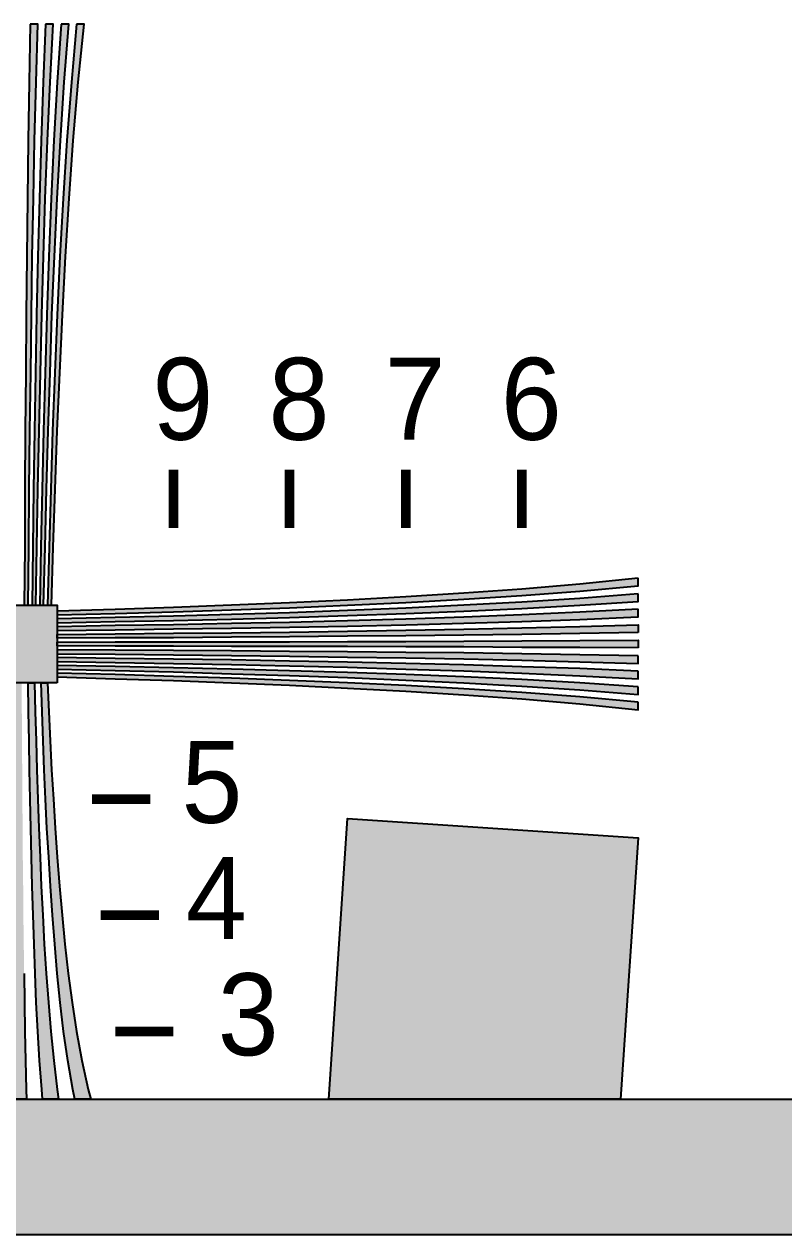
# Model space of a CAD drawing. Header units: millimetres. Extents: x 230 to 1352, y 76 to 935.
# Drawn here: x 353.5 to 510.5, y 76.3 to 326.2 of the extents above; entities that cross this region are included whole.
import ezdxf

# ---------------------------------------------------------------- set-up
doc = ezdxf.new("R2010")
doc.units = ezdxf.units.MM
for name, color, linetype in [('FRAME', 7, 'Continuous'), ('LABELS', 7, 'Continuous'), ('PERIPHERY', 7, 'Continuous')]:
    doc.layers.add(name, color=color, linetype=linetype)

msp = doc.modelspace()

# ---------------------------------------------------------------- hatches: boundary and pattern name
at = {"layer": 'FRAME', "true_color": 0x000000}
h = msp.add_hatch(color=7, dxfattribs=at)
h.dxf.hatch_style = 1
h.paths.add_polyline_path([(229.8, 104.25), (1352.44, 104.25), (1352.44, 76.25), (229.8, 76.25), (229.8, 104.25)])
at = {"layer": 'PERIPHERY', "true_color": 0x000000}
h = msp.add_hatch(color=7, dxfattribs=at)
h.dxf.hatch_style = 1
h.paths.add_polyline_path([(354.74, 326.24), (354.54, 314.24), (354.34, 302.24), (354.18, 290.24), (354.06, 278.24), (353.94, 266.24), (353.86, 254.24), (353.74, 242.24), (353.66, 230.24), (353.62, 218.24), (353.54, 206.24), (354.34, 206.24), (354.46, 218.24), (354.58, 230.24), (354.7, 242.24), (354.86, 254.24), (355.01, 266.24), (355.17, 278.24), (355.41, 290.24), (355.66, 302.24), (355.98, 314.24), (356.34, 326.24), (354.74, 326.24)])
h = msp.add_hatch(color=7, dxfattribs=at)
h.dxf.hatch_style = 1
h.paths.add_polyline_path([(357.94, 326.24), (357.42, 314.24), (357.02, 302.24), (356.66, 290.24), (356.34, 278.24), (356.06, 266.24), (355.86, 254.24), (355.62, 242.24), (355.46, 230.24), (355.3, 218.24), (355.14, 206.24), (355.94, 206.24), (356.14, 218.24), (356.34, 230.24), (356.58, 242.24), (356.86, 254.24), (357.14, 266.24), (357.5, 278.24), (357.86, 290.24), (358.34, 302.24), (358.9, 314.24), (359.54, 326.24), (357.94, 326.24)])
h = msp.add_hatch(color=7, dxfattribs=at)
h.dxf.hatch_style = 1
h.paths.add_polyline_path([(361.14, 326.24), (360.34, 314.24), (359.66, 302.24), (359.1, 290.24), (358.62, 278.24), (358.22, 266.24), (357.86, 254.24), (357.5, 242.24), (357.22, 230.24), (356.98, 218.24), (356.74, 206.24), (357.54, 206.24), (357.82, 218.24), (358.1, 230.24), (358.46, 242.24), (358.86, 254.24), (359.26, 266.24), (359.78, 278.24), (360.34, 290.24), (361.02, 302.24), (361.78, 314.24), (362.74, 326.24), (361.14, 326.24)])
h = msp.add_hatch(color=7, dxfattribs=at)
h.dxf.hatch_style = 1
h.paths.add_polyline_path([(364.34, 326.24), (363.26, 314.24), (362.34, 302.24), (361.58, 290.24), (360.9, 278.24), (360.34, 266.24), (359.86, 254.24), (359.38, 242.24), (359.02, 230.24), (358.66, 218.24), (358.34, 206.24), (359.14, 206.24), (359.5, 218.24), (359.9, 230.24), (360.34, 242.24), (360.86, 254.24), (361.42, 266.24), (362.06, 278.24), (362.82, 290.24), (363.66, 302.24), (364.7, 314.24), (365.94, 326.24), (364.34, 326.24)])
h = msp.add_hatch(color=7, dxfattribs=at)
h.dxf.hatch_style = 1
h.paths.add_polyline_path([(480.35, 211.84), (468.35, 210.6), (456.35, 209.56), (444.35, 208.72), (432.35, 207.96), (420.35, 207.32), (408.35, 206.72), (396.35, 206.24), (384.35, 205.8), (372.35, 205.4), (360.35, 205.04), (360.35, 204.24), (372.35, 204.56), (384.35, 204.92), (396.35, 205.28), (408.35, 205.72), (420.35, 206.24), (432.35, 206.8), (444.35, 207.48), (456.35, 208.24), (468.35, 209.16), (480.35, 210.24), (480.35, 211.84)])
h = msp.add_hatch(color=7, dxfattribs=at)
h.dxf.hatch_style = 1
h.paths.add_polyline_path([(480.35, 208.64), (468.35, 207.68), (456.35, 206.92), (444.35, 206.24), (432.35, 205.68), (420.35, 205.16), (408.35, 204.72), (396.35, 204.36), (384.35, 204), (372.35, 203.72), (360.35, 203.44), (360.35, 202.64), (372.35, 202.88), (384.35, 203.12), (396.35, 203.4), (408.35, 203.72), (420.35, 204.12), (432.35, 204.52), (444.35, 205), (456.35, 205.56), (468.35, 206.24), (480.35, 207.04), (480.35, 208.64)])
h = msp.add_hatch(color=7, dxfattribs=at)
h.dxf.hatch_style = 1
h.paths.add_polyline_path([(360.35, 190.24), (344.35, 190.24), (344.35, 206.24), (360.35, 206.24), (360.35, 190.24)])
h = msp.add_hatch(color=7, dxfattribs=at)
h.dxf.hatch_style = 1
h.paths.add_polyline_path([(480.35, 205.44), (468.35, 204.8), (456.35, 204.24), (444.35, 203.76), (432.35, 203.4), (420.35, 203.04), (408.35, 202.72), (396.35, 202.48), (384.35, 202.24), (372.35, 202.04), (360.35, 201.83), (360.35, 201.03), (372.35, 201.19), (384.35, 201.35), (396.35, 201.51), (408.35, 201.71), (420.35, 201.95), (432.35, 202.23), (444.35, 202.55), (456.35, 202.91), (468.35, 203.31), (480.35, 203.83), (480.35, 205.44)])
h = msp.add_hatch(color=7, dxfattribs=at)
h.dxf.hatch_style = 1
h.paths.add_polyline_path([(480.35, 200.64), (468.35, 200.44), (456.35, 200.24), (444.35, 200.08), (432.35, 199.96), (420.35, 199.84), (408.35, 199.72), (396.35, 199.63), (384.35, 199.55), (372.35, 199.51), (360.35, 199.43), (360.35, 200.23), (372.35, 200.35), (384.35, 200.47), (396.35, 200.59), (408.35, 200.71), (420.35, 200.91), (432.35, 201.08), (444.35, 201.32), (456.35, 201.56), (468.35, 201.88), (480.35, 202.24), (480.35, 200.64)])
h = msp.add_hatch(color=7, dxfattribs=at)
h.dxf.hatch_style = 1
h.paths.add_polyline_path([(480.35, 197.44), (468.35, 197.52), (456.35, 197.56), (444.35, 197.64), (432.35, 197.68), (420.35, 197.72), (408.35, 197.72), (396.35, 197.76), (384.35, 197.8), (372.35, 197.8), (360.35, 197.84), (360.35, 198.63), (372.35, 198.68), (384.35, 198.68), (396.35, 198.71), (408.35, 198.71), (420.35, 198.75), (432.35, 198.79), (444.35, 198.83), (456.35, 198.91), (468.35, 198.95), (480.35, 199.03), (480.35, 197.44)])
h = msp.add_hatch(color=7, dxfattribs=at)
h.dxf.hatch_style = 1
h.paths.add_polyline_path([(480.35, 195.84), (468.35, 196.04), (456.35, 196.24), (444.35, 196.4), (432.35, 196.52), (420.35, 196.64), (408.35, 196.72), (396.35, 196.84), (384.35, 196.92), (372.35, 196.96), (360.35, 197.04), (360.35, 196.24), (372.35, 196.12), (384.35, 196), (396.35, 195.88), (408.35, 195.72), (420.35, 195.56), (432.35, 195.4), (444.35, 195.16), (456.35, 194.92), (468.35, 194.6), (480.35, 194.24), (480.35, 195.84)])
h = msp.add_hatch(color=7, dxfattribs=at)
h.dxf.hatch_style = 1
h.paths.add_polyline_path([(480.35, 192.64), (468.35, 193.16), (456.35, 193.56), (444.35, 193.92), (432.35, 194.24), (420.35, 194.52), (408.35, 194.72), (396.35, 194.96), (384.35, 195.12), (372.35, 195.28), (360.35, 195.44), (360.35, 194.64), (372.35, 194.44), (384.35, 194.24), (396.35, 194), (408.35, 193.72), (420.35, 193.44), (432.35, 193.08), (444.35, 192.71), (456.35, 192.23), (468.35, 191.68), (480.35, 191.04), (480.35, 192.64)])
h = msp.add_hatch(color=7, dxfattribs=at)
h.dxf.hatch_style = 1
h.paths.add_polyline_path([(480.35, 189.44), (468.35, 190.24), (456.35, 190.92), (444.35, 191.48), (432.35, 191.96), (420.35, 192.36), (408.35, 192.71), (396.35, 193.08), (384.35, 193.36), (372.35, 193.6), (360.35, 193.84), (360.35, 193.04), (372.35, 192.76), (384.35, 192.48), (396.35, 192.12), (408.35, 191.72), (420.35, 191.32), (432.35, 190.8), (444.35, 190.24), (456.35, 189.56), (468.35, 188.8), (480.35, 187.84), (480.35, 189.44)])
h = msp.add_hatch(color=7, dxfattribs=at)
h.dxf.hatch_style = 1
h.paths.add_polyline_path([(350.7, 104.25), (350.75, 106.24), (350.91, 112.24), (351.03, 118.24), (351.11, 124.24), (351.19, 130.24), (351.27, 136.24), (351.35, 142.24), (351.39, 148.24), (351.47, 154.24), (351.51, 160.24), (351.55, 166.24), (351.59, 172.24), (351.63, 178.24), (351.67, 184.24), (351.67, 190.24), (353.03, 190.24), (353.03, 184.24), (353.07, 178.24), (353.11, 172.24), (353.15, 166.24), (353.19, 160.24), (353.23, 154.24), (353.31, 148.24), (353.35, 142.24), (353.43, 136.24), (353.51, 130.24), (353.59, 124.24), (353.67, 118.24), (353.79, 112.24), (353.95, 106.24), (354, 104.25), (350.7, 104.25)])
h = msp.add_hatch(color=7, dxfattribs=at)
h.dxf.hatch_style = 1
h.paths.add_polyline_path([(357.32, 104.25), (357.15, 106.24), (356.71, 112.24), (356.35, 118.24), (356.02, 124.24), (355.78, 130.24), (355.55, 136.24), (355.34, 142.24), (355.19, 148.24), (355.03, 154.24), (354.86, 160.24), (354.74, 166.24), (354.63, 172.24), (354.54, 178.24), (354.42, 184.24), (354.34, 190.24), (355.66, 190.24), (355.82, 184.24), (355.98, 178.24), (356.14, 172.24), (356.34, 166.24), (356.55, 160.24), (356.79, 154.24), (357.06, 148.24), (357.34, 142.24), (357.66, 136.24), (358.07, 130.24), (358.51, 124.24), (359.02, 118.24), (359.63, 112.24), (360.35, 106.24), (360.64, 104.25), (357.32, 104.25)])
h = msp.add_hatch(color=7, dxfattribs=at)
h.dxf.hatch_style = 1
h.paths.add_polyline_path([(363.96, 104.25), (363.55, 106.24), (362.55, 112.24), (361.67, 118.24), (360.95, 124.24), (360.35, 130.24), (359.83, 136.24), (359.35, 142.24), (358.95, 148.24), (358.59, 154.24), (358.23, 160.24), (357.95, 166.24), (357.67, 172.24), (357.43, 178.24), (357.23, 184.24), (357.03, 190.24), (358.35, 190.24), (358.63, 184.24), (358.91, 178.24), (359.19, 172.24), (359.55, 166.24), (359.91, 160.24), (360.35, 154.24), (360.83, 148.24), (361.35, 142.24), (361.95, 136.24), (362.63, 130.24), (363.43, 124.24), (364.35, 118.24), (365.43, 112.24), (366.75, 106.24), (367.28, 104.25), (363.96, 104.25)])
h = msp.add_hatch(color=7, dxfattribs=at)
h.dxf.hatch_style = 1
h.paths.add_polyline_path([(480.35, 186.23), (468.35, 187.32), (456.35, 188.24), (444.35, 189), (432.35, 189.68), (420.35, 190.24), (408.35, 190.72), (396.35, 191.2), (384.35, 191.56), (372.35, 191.92), (360.35, 192.24), (360.35, 191.44), (372.35, 191.08), (384.35, 190.68), (396.35, 190.24), (408.35, 189.72), (420.35, 189.16), (432.35, 188.52), (444.35, 187.76), (456.35, 186.92), (468.35, 185.88), (480.35, 184.64), (480.35, 186.23)])
h = msp.add_hatch(color=7, dxfattribs=at)
h.dxf.hatch_style = 1
h.paths.add_polyline_path([(476.75, 104.25), (416.48, 104.25), (420.35, 162.24), (480.35, 158.24), (476.75, 104.25)])

# ---------------------------------------------------------------- linework, layer by layer
at = {"layer": 'FRAME', "color": 250}
msp.add_lwpolyline([(229.8, 104.25), (1352.44, 104.25), (1352.44, 76.25), (229.8, 76.25), (229.8, 104.25)], close=True, dxfattribs=at)
at = {"layer": 'FRAME', "color": 250, "true_color": 0x000000}
for points in [[(229.8, 104.25), (229.8, 76.25), (1352.44, 76.25)], [(1352.44, 76.25), (1352.44, 104.25), (229.8, 104.25)]]:
    msp.add_solid(points, dxfattribs=at)
at = {"layer": 'PERIPHERY', "color": 250}
for points in [[(354.74, 326.24), (354.54, 314.24), (354.34, 302.24), (354.18, 290.24), (354.06, 278.24), (353.94, 266.24), (353.86, 254.24), (353.74, 242.24), (353.66, 230.24), (353.62, 218.24), (353.54, 206.24), (354.34, 206.24), (354.46, 218.24), (354.58, 230.24), (354.7, 242.24), (354.86, 254.24), (355.01, 266.24), (355.17, 278.24), (355.41, 290.24), (355.66, 302.24), (355.98, 314.24), (356.34, 326.24), (354.74, 326.24)], [(357.94, 326.24), (357.42, 314.24), (357.02, 302.24), (356.66, 290.24), (356.34, 278.24), (356.06, 266.24), (355.86, 254.24), (355.62, 242.24), (355.46, 230.24), (355.3, 218.24), (355.14, 206.24), (355.94, 206.24), (356.14, 218.24), (356.34, 230.24), (356.58, 242.24), (356.86, 254.24), (357.14, 266.24), (357.5, 278.24), (357.86, 290.24), (358.34, 302.24), (358.9, 314.24), (359.54, 326.24), (357.94, 326.24)], [(361.14, 326.24), (360.34, 314.24), (359.66, 302.24), (359.1, 290.24), (358.62, 278.24), (358.22, 266.24), (357.86, 254.24), (357.5, 242.24), (357.22, 230.24), (356.98, 218.24), (356.74, 206.24), (357.54, 206.24), (357.82, 218.24), (358.1, 230.24), (358.46, 242.24), (358.86, 254.24), (359.26, 266.24), (359.78, 278.24), (360.34, 290.24), (361.02, 302.24), (361.78, 314.24), (362.74, 326.24), (361.14, 326.24)], [(364.34, 326.24), (363.26, 314.24), (362.34, 302.24), (361.58, 290.24), (360.9, 278.24), (360.34, 266.24), (359.86, 254.24), (359.38, 242.24), (359.02, 230.24), (358.66, 218.24), (358.34, 206.24), (359.14, 206.24), (359.5, 218.24), (359.9, 230.24), (360.34, 242.24), (360.86, 254.24), (361.42, 266.24), (362.06, 278.24), (362.82, 290.24), (363.66, 302.24), (364.7, 314.24), (365.94, 326.24), (364.34, 326.24)], [(480.35, 211.84), (468.35, 210.6), (456.35, 209.56), (444.35, 208.72), (432.35, 207.96), (420.35, 207.32), (408.35, 206.72), (396.35, 206.24), (384.35, 205.8), (372.35, 205.4), (360.35, 205.04), (360.35, 204.24), (372.35, 204.56), (384.35, 204.92), (396.35, 205.28), (408.35, 205.72), (420.35, 206.24), (432.35, 206.8), (444.35, 207.48), (456.35, 208.24), (468.35, 209.16), (480.35, 210.24), (480.35, 211.84)], [(480.35, 208.64), (468.35, 207.68), (456.35, 206.92), (444.35, 206.24), (432.35, 205.68), (420.35, 205.16), (408.35, 204.72), (396.35, 204.36), (384.35, 204), (372.35, 203.72), (360.35, 203.44), (360.35, 202.64), (372.35, 202.88), (384.35, 203.12), (396.35, 203.4), (408.35, 203.72), (420.35, 204.12), (432.35, 204.52), (444.35, 205), (456.35, 205.56), (468.35, 206.24), (480.35, 207.04), (480.35, 208.64)], [(360.35, 190.24), (344.35, 190.24), (344.35, 206.24), (360.35, 206.24), (360.35, 190.24)], [(480.35, 205.44), (468.35, 204.8), (456.35, 204.24), (444.35, 203.76), (432.35, 203.4), (420.35, 203.04), (408.35, 202.72), (396.35, 202.48), (384.35, 202.24), (372.35, 202.04), (360.35, 201.83), (360.35, 201.03), (372.35, 201.19), (384.35, 201.35), (396.35, 201.51), (408.35, 201.71), (420.35, 201.95), (432.35, 202.23), (444.35, 202.55), (456.35, 202.91), (468.35, 203.31), (480.35, 203.83), (480.35, 205.44)], [(480.35, 200.64), (468.35, 200.44), (456.35, 200.24), (444.35, 200.08), (432.35, 199.96), (420.35, 199.84), (408.35, 199.72), (396.35, 199.63), (384.35, 199.55), (372.35, 199.51), (360.35, 199.43), (360.35, 200.23), (372.35, 200.35), (384.35, 200.47), (396.35, 200.59), (408.35, 200.71), (420.35, 200.91), (432.35, 201.08), (444.35, 201.32), (456.35, 201.56), (468.35, 201.88), (480.35, 202.24), (480.35, 200.64)], [(480.35, 197.44), (468.35, 197.52), (456.35, 197.56), (444.35, 197.64), (432.35, 197.68), (420.35, 197.72), (408.35, 197.72), (396.35, 197.76), (384.35, 197.8), (372.35, 197.8), (360.35, 197.84), (360.35, 198.63), (372.35, 198.68), (384.35, 198.68), (396.35, 198.71), (408.35, 198.71), (420.35, 198.75), (432.35, 198.79), (444.35, 198.83), (456.35, 198.91), (468.35, 198.95), (480.35, 199.03), (480.35, 197.44)], [(480.35, 195.84), (468.35, 196.04), (456.35, 196.24), (444.35, 196.4), (432.35, 196.52), (420.35, 196.64), (408.35, 196.72), (396.35, 196.84), (384.35, 196.92), (372.35, 196.96), (360.35, 197.04), (360.35, 196.24), (372.35, 196.12), (384.35, 196), (396.35, 195.88), (408.35, 195.72), (420.35, 195.56), (432.35, 195.4), (444.35, 195.16), (456.35, 194.92), (468.35, 194.6), (480.35, 194.24), (480.35, 195.84)], [(480.35, 192.64), (468.35, 193.16), (456.35, 193.56), (444.35, 193.92), (432.35, 194.24), (420.35, 194.52), (408.35, 194.72), (396.35, 194.96), (384.35, 195.12), (372.35, 195.28), (360.35, 195.44), (360.35, 194.64), (372.35, 194.44), (384.35, 194.24), (396.35, 194), (408.35, 193.72), (420.35, 193.44), (432.35, 193.08), (444.35, 192.71), (456.35, 192.23), (468.35, 191.68), (480.35, 191.04), (480.35, 192.64)], [(480.35, 189.44), (468.35, 190.24), (456.35, 190.92), (444.35, 191.48), (432.35, 191.96), (420.35, 192.36), (408.35, 192.71), (396.35, 193.08), (384.35, 193.36), (372.35, 193.6), (360.35, 193.84), (360.35, 193.04), (372.35, 192.76), (384.35, 192.48), (396.35, 192.12), (408.35, 191.72), (420.35, 191.32), (432.35, 190.8), (444.35, 190.24), (456.35, 189.56), (468.35, 188.8), (480.35, 187.84), (480.35, 189.44)], [(357.32, 104.25), (357.15, 106.24), (356.71, 112.24), (356.35, 118.24), (356.02, 124.24), (355.78, 130.24), (355.55, 136.24), (355.34, 142.24), (355.19, 148.24), (355.03, 154.24), (354.86, 160.24), (354.74, 166.24), (354.63, 172.24), (354.54, 178.24), (354.42, 184.24), (354.34, 190.24), (355.66, 190.24), (355.82, 184.24), (355.98, 178.24), (356.14, 172.24), (356.34, 166.24), (356.55, 160.24), (356.79, 154.24), (357.06, 148.24), (357.34, 142.24), (357.66, 136.24), (358.07, 130.24), (358.51, 124.24), (359.02, 118.24), (359.63, 112.24), (360.35, 106.24), (360.64, 104.25), (357.32, 104.25)], [(363.96, 104.25), (363.55, 106.24), (362.55, 112.24), (361.67, 118.24), (360.95, 124.24), (360.35, 130.24), (359.83, 136.24), (359.35, 142.24), (358.95, 148.24), (358.59, 154.24), (358.23, 160.24), (357.95, 166.24), (357.67, 172.24), (357.43, 178.24), (357.23, 184.24), (357.03, 190.24), (358.35, 190.24), (358.63, 184.24), (358.91, 178.24), (359.19, 172.24), (359.55, 166.24), (359.91, 160.24), (360.35, 154.24), (360.83, 148.24), (361.35, 142.24), (361.95, 136.24), (362.63, 130.24), (363.43, 124.24), (364.35, 118.24), (365.43, 112.24), (366.75, 106.24), (367.28, 104.25), (363.96, 104.25)], [(480.35, 186.23), (468.35, 187.32), (456.35, 188.24), (444.35, 189), (432.35, 189.68), (420.35, 190.24), (408.35, 190.72), (396.35, 191.2), (384.35, 191.56), (372.35, 191.92), (360.35, 192.24), (360.35, 191.44), (372.35, 191.08), (384.35, 190.68), (396.35, 190.24), (408.35, 189.72), (420.35, 189.16), (432.35, 188.52), (444.35, 187.76), (456.35, 186.92), (468.35, 185.88), (480.35, 184.64), (480.35, 186.23)], [(476.75, 104.25), (416.48, 104.25), (420.35, 162.24), (480.35, 158.24), (476.75, 104.25)]]:
    msp.add_lwpolyline(points, close=True, dxfattribs=at)
at = {"layer": 'PERIPHERY', "color": 250, "lineweight": 35, "const_width": 2}
for points in [[(384.35, 222.24), (384.35, 234.24)], [(408.35, 222.24), (408.35, 234.24)], [(432.35, 222.24), (432.35, 234.24)], [(456.35, 222.24), (456.35, 234.24)], [(379.55, 166.24), (367.55, 166.24)], [(381.35, 142.24), (369.35, 142.24)], [(384.35, 118.24), (372.35, 118.24)]]:
    msp.add_lwpolyline(points, dxfattribs=at)
at = {"layer": 'PERIPHERY', "color": 250}
msp.add_lwpolyline([(353.51, 130.24), (353.59, 124.24), (353.67, 118.24), (353.79, 112.24), (353.95, 106.24), (354, 104.25), (350.7, 104.25)], dxfattribs=at)
at = {"layer": 'PERIPHERY', "color": 250, "true_color": 0x000000}
for points in [[(356.34, 326.24), (353.86, 254.24), (353.74, 242.24)], [(353.74, 242.24), (355.98, 314.24), (356.34, 326.24)], [(356.34, 326.24), (353.94, 266.24), (353.86, 254.24)], [(356.34, 326.24), (354.06, 278.24), (353.94, 266.24)], [(356.34, 326.24), (354.18, 290.24), (354.06, 278.24)], [(356.34, 326.24), (354.34, 302.24), (354.18, 290.24)], [(356.34, 326.24), (354.54, 314.24), (354.34, 302.24)], [(356.34, 326.24), (354.74, 326.24), (354.54, 314.24)], [(359.54, 326.24), (356.34, 278.24), (356.06, 266.24)], [(356.06, 266.24), (358.9, 314.24), (359.54, 326.24)], [(359.54, 326.24), (356.66, 290.24), (356.34, 278.24)], [(359.54, 326.24), (357.02, 302.24), (356.66, 290.24)], [(359.54, 326.24), (357.42, 314.24), (357.02, 302.24)], [(359.54, 326.24), (357.94, 326.24), (357.42, 314.24)], [(362.74, 326.24), (359.1, 290.24), (358.62, 278.24)], [(358.62, 278.24), (361.78, 314.24), (362.74, 326.24)], [(362.74, 326.24), (359.66, 302.24), (359.1, 290.24)], [(362.74, 326.24), (360.34, 314.24), (359.66, 302.24)], [(362.74, 326.24), (361.14, 326.24), (360.34, 314.24)], [(365.94, 326.24), (361.58, 290.24), (360.9, 278.24)], [(360.9, 278.24), (364.7, 314.24), (365.94, 326.24)], [(365.94, 326.24), (362.34, 302.24), (361.58, 290.24)], [(365.94, 326.24), (363.26, 314.24), (362.34, 302.24)], [(365.94, 326.24), (364.34, 326.24), (363.26, 314.24)], [(353.74, 242.24), (355.66, 302.24), (355.98, 314.24)], [(356.06, 266.24), (358.34, 302.24), (358.9, 314.24)], [(358.62, 278.24), (361.02, 302.24), (361.78, 314.24)], [(360.9, 278.24), (363.66, 302.24), (364.7, 314.24)], [(353.74, 242.24), (355.41, 290.24), (355.66, 302.24)], [(356.06, 266.24), (357.86, 290.24), (358.34, 302.24)], [(358.62, 278.24), (360.34, 290.24), (361.02, 302.24)], [(360.9, 278.24), (362.82, 290.24), (363.66, 302.24)], [(353.74, 242.24), (355.17, 278.24), (355.41, 290.24)], [(356.06, 266.24), (357.5, 278.24), (357.86, 290.24)], [(358.62, 278.24), (359.78, 278.24), (360.34, 290.24)], [(360.9, 278.24), (362.06, 278.24), (362.82, 290.24)], [(353.74, 242.24), (355.01, 266.24), (355.17, 278.24)], [(356.06, 266.24), (357.14, 266.24), (357.5, 278.24)], [(358.62, 278.24), (356.98, 218.24), (356.74, 206.24)], [(358.62, 278.24), (356.74, 206.24), (357.54, 206.24)], [(358.62, 278.24), (357.22, 230.24), (356.98, 218.24)], [(358.62, 278.24), (357.5, 242.24), (357.22, 230.24)], [(358.62, 278.24), (357.86, 254.24), (357.5, 242.24)], [(358.62, 278.24), (357.54, 206.24), (357.82, 218.24)], [(358.62, 278.24), (357.82, 218.24), (358.1, 230.24)], [(358.62, 278.24), (358.22, 266.24), (357.86, 254.24)], [(358.62, 278.24), (358.1, 230.24), (358.46, 242.24)], [(360.9, 278.24), (358.66, 218.24), (358.34, 206.24)], [(360.9, 278.24), (358.34, 206.24), (359.14, 206.24)], [(358.62, 278.24), (358.46, 242.24), (358.86, 254.24)], [(358.62, 278.24), (358.86, 254.24), (359.26, 266.24)], [(358.62, 278.24), (359.26, 266.24), (359.78, 278.24)], [(360.9, 278.24), (359.02, 230.24), (358.66, 218.24)], [(360.9, 278.24), (359.38, 242.24), (359.02, 230.24)], [(360.9, 278.24), (359.14, 206.24), (359.5, 218.24)], [(360.9, 278.24), (359.86, 254.24), (359.38, 242.24)], [(360.9, 278.24), (359.5, 218.24), (359.9, 230.24)], [(360.9, 278.24), (360.34, 266.24), (359.86, 254.24)], [(360.9, 278.24), (359.9, 230.24), (360.34, 242.24)], [(360.9, 278.24), (360.34, 242.24), (360.86, 254.24)], [(360.9, 278.24), (360.86, 254.24), (361.42, 266.24)], [(360.9, 278.24), (361.42, 266.24), (362.06, 278.24)], [(353.74, 242.24), (354.86, 254.24), (355.01, 266.24)], [(356.06, 266.24), (355.3, 218.24), (355.14, 206.24)], [(356.06, 266.24), (355.14, 206.24), (355.94, 206.24)], [(356.06, 266.24), (355.46, 230.24), (355.3, 218.24)], [(356.06, 266.24), (355.86, 254.24), (355.46, 230.24)], [(356.06, 266.24), (355.94, 206.24), (356.14, 218.24)], [(356.06, 266.24), (356.14, 218.24), (356.34, 230.24)], [(356.06, 266.24), (356.34, 230.24), (356.58, 242.24)], [(356.06, 266.24), (356.58, 242.24), (356.86, 254.24)], [(356.06, 266.24), (356.86, 254.24), (357.14, 266.24)], [(353.74, 242.24), (354.7, 242.24), (354.86, 254.24)], [(355.86, 254.24), (355.62, 242.24), (355.46, 230.24)], [(353.74, 242.24), (353.66, 230.24), (353.62, 218.24)], [(353.74, 242.24), (353.62, 218.24), (354.34, 206.24)], [(353.74, 242.24), (354.34, 206.24), (354.46, 218.24)], [(353.74, 242.24), (354.46, 218.24), (354.58, 230.24)], [(353.74, 242.24), (354.58, 230.24), (354.7, 242.24)], [(353.62, 218.24), (353.54, 206.24), (354.34, 206.24)], [(480.35, 210.24), (408.35, 206.72), (360.35, 204.24)], [(480.35, 210.24), (360.35, 204.24), (372.35, 204.56)], [(480.35, 210.24), (372.35, 204.56), (384.35, 204.92)], [(480.35, 210.24), (384.35, 204.92), (396.35, 205.28)], [(480.35, 210.24), (396.35, 205.28), (408.35, 205.72)], [(480.35, 210.24), (420.35, 207.32), (408.35, 206.72)], [(480.35, 210.24), (408.35, 205.72), (420.35, 206.24)], [(480.35, 210.24), (432.35, 207.96), (420.35, 207.32)], [(480.35, 210.24), (420.35, 206.24), (432.35, 206.8)], [(480.35, 210.24), (444.35, 208.72), (432.35, 207.96)], [(480.35, 210.24), (432.35, 206.8), (444.35, 207.48)], [(480.35, 210.24), (456.35, 209.56), (444.35, 208.72)], [(480.35, 210.24), (444.35, 207.48), (456.35, 208.24)], [(480.35, 210.24), (468.35, 210.6), (456.35, 209.56)], [(456.35, 208.24), (468.35, 209.16), (480.35, 210.24)], [(480.35, 210.24), (480.35, 211.84), (468.35, 210.6)], [(480.35, 207.04), (468.35, 207.68), (456.35, 206.92)], [(480.35, 207.04), (480.35, 208.64), (468.35, 207.68)], [(360.35, 190.24), (360.35, 206.24), (344.35, 206.24)], [(344.35, 206.24), (344.35, 190.24), (360.35, 190.24)], [(480.35, 207.04), (408.35, 204.72), (360.35, 202.64)], [(480.35, 207.04), (360.35, 202.64), (372.35, 202.88)], [(408.35, 206.72), (396.35, 206.24), (360.35, 204.24)], [(396.35, 206.24), (384.35, 205.8), (360.35, 204.24)], [(384.35, 205.8), (372.35, 205.4), (360.35, 204.24)], [(372.35, 205.4), (360.35, 205.04), (360.35, 204.24)], [(480.35, 207.04), (372.35, 202.88), (384.35, 203.12)], [(480.35, 207.04), (384.35, 203.12), (396.35, 203.4)], [(480.35, 207.04), (396.35, 203.4), (408.35, 203.72)], [(480.35, 207.04), (420.35, 205.16), (408.35, 204.72)], [(480.35, 207.04), (408.35, 203.72), (420.35, 204.12)], [(480.35, 207.04), (432.35, 205.68), (420.35, 205.16)], [(480.35, 207.04), (420.35, 204.12), (432.35, 204.52)], [(480.35, 207.04), (444.35, 206.24), (432.35, 205.68)], [(480.35, 207.04), (432.35, 204.52), (444.35, 205)], [(480.35, 207.04), (456.35, 206.92), (444.35, 206.24)], [(480.35, 207.04), (444.35, 205), (456.35, 205.56)], [(456.35, 205.56), (468.35, 206.24), (480.35, 207.04)], [(480.35, 203.83), (480.35, 205.44), (468.35, 204.8)], [(408.35, 204.72), (384.35, 204), (360.35, 202.64)], [(384.35, 204), (372.35, 203.72), (360.35, 202.64)], [(480.35, 203.83), (372.35, 202.04), (360.35, 201.83)], [(480.35, 203.83), (360.35, 201.83), (360.35, 201.03)], [(480.35, 203.83), (360.35, 201.03), (372.35, 201.19)], [(372.35, 203.72), (360.35, 203.44), (360.35, 202.64)], [(480.35, 203.83), (384.35, 202.24), (372.35, 202.04)], [(480.35, 203.83), (372.35, 201.19), (384.35, 201.35)], [(408.35, 204.72), (396.35, 204.36), (384.35, 204)], [(480.35, 203.83), (396.35, 202.48), (384.35, 202.24)], [(480.35, 203.83), (384.35, 201.35), (396.35, 201.51)], [(480.35, 203.83), (408.35, 202.72), (396.35, 202.48)], [(480.35, 203.83), (396.35, 201.51), (408.35, 201.71)], [(480.35, 203.83), (420.35, 203.04), (408.35, 202.72)], [(480.35, 203.83), (408.35, 201.71), (420.35, 201.95)], [(480.35, 203.83), (432.35, 203.4), (420.35, 203.04)], [(480.35, 203.83), (420.35, 201.95), (432.35, 202.23)], [(480.35, 203.83), (444.35, 203.76), (432.35, 203.4)], [(480.35, 203.83), (432.35, 202.23), (444.35, 202.55)], [(480.35, 203.83), (456.35, 204.24), (444.35, 203.76)], [(480.35, 203.83), (444.35, 202.55), (456.35, 202.91)], [(480.35, 203.83), (468.35, 204.8), (456.35, 204.24)], [(456.35, 202.91), (468.35, 203.31), (480.35, 203.83)], [(480.35, 200.64), (372.35, 200.35), (360.35, 200.23)], [(480.35, 200.64), (360.35, 200.23), (360.35, 199.43)], [(480.35, 200.64), (360.35, 199.43), (372.35, 199.51)], [(480.35, 200.64), (384.35, 200.47), (372.35, 200.35)], [(480.35, 200.64), (372.35, 199.51), (384.35, 199.55)], [(480.35, 200.64), (396.35, 200.59), (384.35, 200.47)], [(480.35, 200.64), (384.35, 199.55), (396.35, 199.63)], [(480.35, 200.64), (408.35, 200.71), (396.35, 200.59)], [(480.35, 200.64), (396.35, 199.63), (408.35, 199.72)], [(480.35, 200.64), (420.35, 200.91), (408.35, 200.71)], [(480.35, 200.64), (408.35, 199.72), (420.35, 199.84)], [(480.35, 200.64), (432.35, 201.08), (420.35, 200.91)], [(480.35, 200.64), (420.35, 199.84), (432.35, 199.96)], [(480.35, 200.64), (444.35, 201.32), (432.35, 201.08)], [(480.35, 200.64), (432.35, 199.96), (444.35, 200.08)], [(480.35, 200.64), (456.35, 201.56), (444.35, 201.32)], [(444.35, 200.08), (468.35, 200.44), (480.35, 200.64)], [(444.35, 200.08), (456.35, 200.24), (468.35, 200.44)], [(480.35, 200.64), (468.35, 201.88), (456.35, 201.56)], [(480.35, 200.64), (480.35, 202.24), (468.35, 201.88)], [(480.35, 197.44), (372.35, 198.68), (360.35, 198.63)], [(360.35, 198.63), (360.35, 197.84), (372.35, 197.8)], [(360.35, 198.63), (372.35, 197.8), (384.35, 197.8)], [(360.35, 198.63), (384.35, 197.8), (396.35, 197.76)], [(360.35, 198.63), (396.35, 197.76), (408.35, 197.72)], [(360.35, 198.63), (408.35, 197.72), (420.35, 197.72)], [(360.35, 198.63), (420.35, 197.72), (432.35, 197.68)], [(360.35, 198.63), (432.35, 197.68), (444.35, 197.64)], [(360.35, 198.63), (444.35, 197.64), (456.35, 197.56)], [(360.35, 198.63), (456.35, 197.56), (468.35, 197.52)], [(360.35, 198.63), (468.35, 197.52), (480.35, 197.44)], [(480.35, 197.44), (384.35, 198.68), (372.35, 198.68)], [(480.35, 197.44), (396.35, 198.71), (384.35, 198.68)], [(480.35, 197.44), (408.35, 198.71), (396.35, 198.71)], [(480.35, 197.44), (420.35, 198.75), (408.35, 198.71)], [(480.35, 197.44), (432.35, 198.79), (420.35, 198.75)], [(480.35, 197.44), (444.35, 198.83), (432.35, 198.79)], [(480.35, 197.44), (456.35, 198.91), (444.35, 198.83)], [(480.35, 197.44), (468.35, 198.95), (456.35, 198.91)], [(480.35, 197.44), (480.35, 199.03), (468.35, 198.95)], [(372.35, 196.96), (360.35, 197.04), (360.35, 196.24)], [(396.35, 196.84), (372.35, 196.96), (360.35, 196.24)], [(396.35, 196.84), (360.35, 196.24), (372.35, 196.12)], [(420.35, 194.52), (372.35, 195.28), (360.35, 195.44)], [(420.35, 194.52), (360.35, 195.44), (360.35, 194.64)], [(396.35, 196.84), (384.35, 196.92), (372.35, 196.96)], [(396.35, 196.84), (372.35, 196.12), (384.35, 196)], [(420.35, 194.52), (384.35, 195.12), (372.35, 195.28)], [(396.35, 196.84), (384.35, 196), (396.35, 195.88)], [(408.35, 194.72), (396.35, 194.96), (384.35, 195.12)], [(420.35, 194.52), (408.35, 194.72), (384.35, 195.12)], [(480.35, 194.24), (408.35, 196.72), (396.35, 196.84)], [(396.35, 196.84), (396.35, 195.88), (408.35, 195.72)], [(396.35, 196.84), (408.35, 195.72), (420.35, 195.56)], [(396.35, 196.84), (420.35, 195.56), (432.35, 195.4)], [(396.35, 196.84), (432.35, 195.4), (444.35, 195.16)], [(396.35, 196.84), (444.35, 195.16), (456.35, 194.92)], [(396.35, 196.84), (456.35, 194.92), (468.35, 194.6)], [(396.35, 196.84), (468.35, 194.6), (480.35, 194.24)], [(480.35, 194.24), (420.35, 196.64), (408.35, 196.72)], [(480.35, 194.24), (432.35, 196.52), (420.35, 196.64)], [(480.35, 194.24), (444.35, 196.4), (432.35, 196.52)], [(480.35, 194.24), (456.35, 196.24), (444.35, 196.4)], [(480.35, 194.24), (468.35, 196.04), (456.35, 196.24)], [(480.35, 194.24), (480.35, 195.84), (468.35, 196.04)], [(420.35, 194.52), (360.35, 194.64), (372.35, 194.44)], [(432.35, 191.96), (372.35, 193.6), (360.35, 193.84)], [(432.35, 191.96), (360.35, 193.84), (360.35, 193.04)], [(432.35, 191.96), (360.35, 193.04), (372.35, 192.76)], [(420.35, 194.52), (372.35, 194.44), (384.35, 194.24)], [(432.35, 191.96), (384.35, 193.36), (372.35, 193.6)], [(432.35, 191.96), (372.35, 192.76), (384.35, 192.48)], [(420.35, 194.52), (384.35, 194.24), (396.35, 194)], [(432.35, 191.96), (396.35, 193.08), (384.35, 193.36)], [(420.35, 194.52), (396.35, 194), (408.35, 193.72)], [(432.35, 191.96), (408.35, 192.71), (396.35, 193.08)], [(420.35, 194.52), (408.35, 193.72), (420.35, 193.44)], [(432.35, 191.96), (420.35, 192.36), (408.35, 192.71)], [(480.35, 191.04), (432.35, 194.24), (420.35, 194.52)], [(420.35, 194.52), (420.35, 193.44), (432.35, 193.08)], [(420.35, 194.52), (432.35, 193.08), (444.35, 192.71)], [(420.35, 194.52), (444.35, 192.71), (456.35, 192.23)], [(420.35, 194.52), (456.35, 192.23), (468.35, 191.68)], [(420.35, 194.52), (468.35, 191.68), (480.35, 191.04)], [(480.35, 191.04), (444.35, 193.92), (432.35, 194.24)], [(480.35, 191.04), (456.35, 193.56), (444.35, 193.92)], [(480.35, 191.04), (468.35, 193.16), (456.35, 193.56)], [(480.35, 191.04), (480.35, 192.64), (468.35, 193.16)], [(357.32, 104.25), (355.66, 190.24), (354.34, 190.24)], [(357.32, 104.25), (354.34, 190.24), (354.42, 184.24)], [(357.32, 104.25), (355.82, 184.24), (355.66, 190.24)], [(358.63, 184.24), (358.35, 190.24), (357.03, 190.24)], [(358.91, 178.24), (358.63, 184.24), (357.03, 190.24)], [(359.19, 172.24), (358.91, 178.24), (357.03, 190.24)], [(359.91, 160.24), (359.19, 172.24), (357.03, 190.24)], [(363.96, 104.25), (359.91, 160.24), (357.03, 190.24)], [(363.96, 104.25), (357.03, 190.24), (357.23, 184.24)], [(432.35, 189.68), (372.35, 191.92), (360.35, 192.24)], [(432.35, 189.68), (360.35, 192.24), (360.35, 191.44)], [(432.35, 189.68), (360.35, 191.44), (372.35, 191.08)], [(432.35, 189.68), (384.35, 191.56), (372.35, 191.92)], [(432.35, 189.68), (372.35, 191.08), (384.35, 190.68)], [(432.35, 191.96), (384.35, 192.48), (396.35, 192.12)], [(432.35, 189.68), (396.35, 191.2), (384.35, 191.56)], [(432.35, 189.68), (384.35, 190.68), (396.35, 190.24)], [(432.35, 191.96), (396.35, 192.12), (408.35, 191.72)], [(432.35, 189.68), (408.35, 190.72), (396.35, 191.2)], [(432.35, 189.68), (396.35, 190.24), (408.35, 189.72)], [(432.35, 191.96), (408.35, 191.72), (420.35, 191.32)], [(432.35, 189.68), (420.35, 190.24), (408.35, 190.72)], [(432.35, 191.96), (420.35, 191.32), (432.35, 190.8)], [(480.35, 187.84), (444.35, 191.48), (432.35, 191.96)], [(432.35, 191.96), (432.35, 190.8), (444.35, 190.24)], [(432.35, 191.96), (444.35, 190.24), (456.35, 189.56)], [(432.35, 191.96), (456.35, 189.56), (468.35, 188.8)], [(432.35, 191.96), (468.35, 188.8), (480.35, 187.84)], [(480.35, 187.84), (456.35, 190.92), (444.35, 191.48)], [(480.35, 187.84), (468.35, 190.24), (456.35, 190.92)], [(480.35, 187.84), (480.35, 189.44), (468.35, 190.24)], [(432.35, 189.68), (408.35, 189.72), (420.35, 189.16)], [(432.35, 189.68), (420.35, 189.16), (432.35, 188.52)], [(480.35, 184.64), (444.35, 189), (432.35, 189.68)], [(432.35, 189.68), (432.35, 188.52), (444.35, 187.76)], [(432.35, 189.68), (444.35, 187.76), (456.35, 186.92)], [(432.35, 189.68), (456.35, 186.92), (468.35, 185.88)], [(432.35, 189.68), (468.35, 185.88), (480.35, 184.64)], [(480.35, 184.64), (456.35, 188.24), (444.35, 189)], [(480.35, 184.64), (468.35, 187.32), (456.35, 188.24)], [(480.35, 184.64), (480.35, 186.23), (468.35, 187.32)], [(357.32, 104.25), (354.42, 184.24), (354.54, 178.24)], [(357.32, 104.25), (355.98, 178.24), (355.82, 184.24)], [(363.96, 104.25), (357.23, 184.24), (357.43, 178.24)], [(357.32, 104.25), (354.54, 178.24), (354.63, 172.24)], [(357.32, 104.25), (356.14, 172.24), (355.98, 178.24)], [(363.96, 104.25), (357.43, 178.24), (357.67, 172.24)], [(357.32, 104.25), (354.63, 172.24), (354.74, 166.24)], [(357.32, 104.25), (356.34, 166.24), (356.14, 172.24)], [(363.96, 104.25), (357.67, 172.24), (357.95, 166.24)], [(359.91, 160.24), (359.55, 166.24), (359.19, 172.24)], [(357.32, 104.25), (354.74, 166.24), (354.86, 160.24)], [(357.32, 104.25), (356.55, 160.24), (356.34, 166.24)], [(363.96, 104.25), (357.95, 166.24), (358.23, 160.24)], [(357.32, 104.25), (354.86, 160.24), (355.03, 154.24)], [(357.32, 104.25), (356.79, 154.24), (356.55, 160.24)], [(363.96, 104.25), (358.23, 160.24), (358.59, 154.24)], [(363.96, 104.25), (360.35, 154.24), (359.91, 160.24)], [(420.35, 162.24), (416.48, 104.25), (476.75, 104.25)], [(476.75, 104.25), (480.35, 158.24), (420.35, 162.24)], [(357.32, 104.25), (355.03, 154.24), (355.19, 148.24)], [(357.32, 104.25), (357.06, 148.24), (356.79, 154.24)], [(363.96, 104.25), (358.59, 154.24), (358.95, 148.24)], [(363.96, 104.25), (360.83, 148.24), (360.35, 154.24)], [(357.32, 104.25), (355.19, 148.24), (355.34, 142.24)], [(357.32, 104.25), (357.34, 142.24), (357.06, 148.24)], [(363.96, 104.25), (358.95, 148.24), (359.35, 142.24)], [(363.96, 104.25), (361.35, 142.24), (360.83, 148.24)], [(357.32, 104.25), (355.34, 142.24), (355.55, 136.24)], [(357.32, 104.25), (357.66, 136.24), (357.34, 142.24)], [(363.96, 104.25), (359.35, 142.24), (359.83, 136.24)], [(363.96, 104.25), (361.95, 136.24), (361.35, 142.24)], [(357.32, 104.25), (355.55, 136.24), (355.78, 130.24)], [(357.32, 104.25), (358.07, 130.24), (357.66, 136.24)], [(363.96, 104.25), (359.83, 136.24), (360.35, 130.24)], [(363.96, 104.25), (362.63, 130.24), (361.95, 136.24)], [(350.7, 104.25), (353.59, 124.24), (353.51, 130.24)], [(357.32, 104.25), (355.78, 130.24), (356.02, 124.24)], [(357.32, 104.25), (358.51, 124.24), (358.07, 130.24)], [(363.96, 104.25), (360.35, 130.24), (360.95, 124.24)], [(363.96, 104.25), (363.43, 124.24), (362.63, 130.24)], [(350.7, 104.25), (353.67, 118.24), (353.59, 124.24)], [(357.32, 104.25), (356.02, 124.24), (356.35, 118.24)], [(357.32, 104.25), (359.02, 118.24), (358.51, 124.24)], [(363.96, 104.25), (360.95, 124.24), (361.67, 118.24)], [(363.96, 104.25), (364.35, 118.24), (363.43, 124.24)], [(350.7, 104.25), (353.79, 112.24), (353.67, 118.24)], [(357.32, 104.25), (356.35, 118.24), (356.71, 112.24)], [(357.32, 104.25), (359.63, 112.24), (359.02, 118.24)], [(363.96, 104.25), (361.67, 118.24), (362.55, 112.24)], [(363.96, 104.25), (365.43, 112.24), (364.35, 118.24)], [(350.7, 104.25), (353.95, 106.24), (353.79, 112.24)], [(356.71, 112.24), (357.15, 106.24), (357.32, 104.25)], [(357.32, 104.25), (360.35, 106.24), (359.63, 112.24)], [(362.55, 112.24), (363.55, 106.24), (363.96, 104.25)], [(363.96, 104.25), (366.75, 106.24), (365.43, 112.24)], [(350.7, 104.25), (354, 104.25), (353.95, 106.24)], [(357.32, 104.25), (360.64, 104.25), (360.35, 106.24)], [(363.96, 104.25), (367.28, 104.25), (366.75, 106.24)]]:
    msp.add_solid(points, dxfattribs=at)

# ---------------------------------------------------------------- texts
at = {"layer": 'LABELS', "color": 250}
for s, p in [('9', (380, 240.42)), ('8', (404, 240.42)), ('6', (452, 240.42)), ('7', (428, 240.42)), ('5', (386.02, 161.32)), ('4', (386.94, 137.32)), ('3', (393.51, 113.32))]:
    msp.add_text(s, height=16.93, dxfattribs=at).set_placement(p)

doc.saveas('drawing.dxf')
